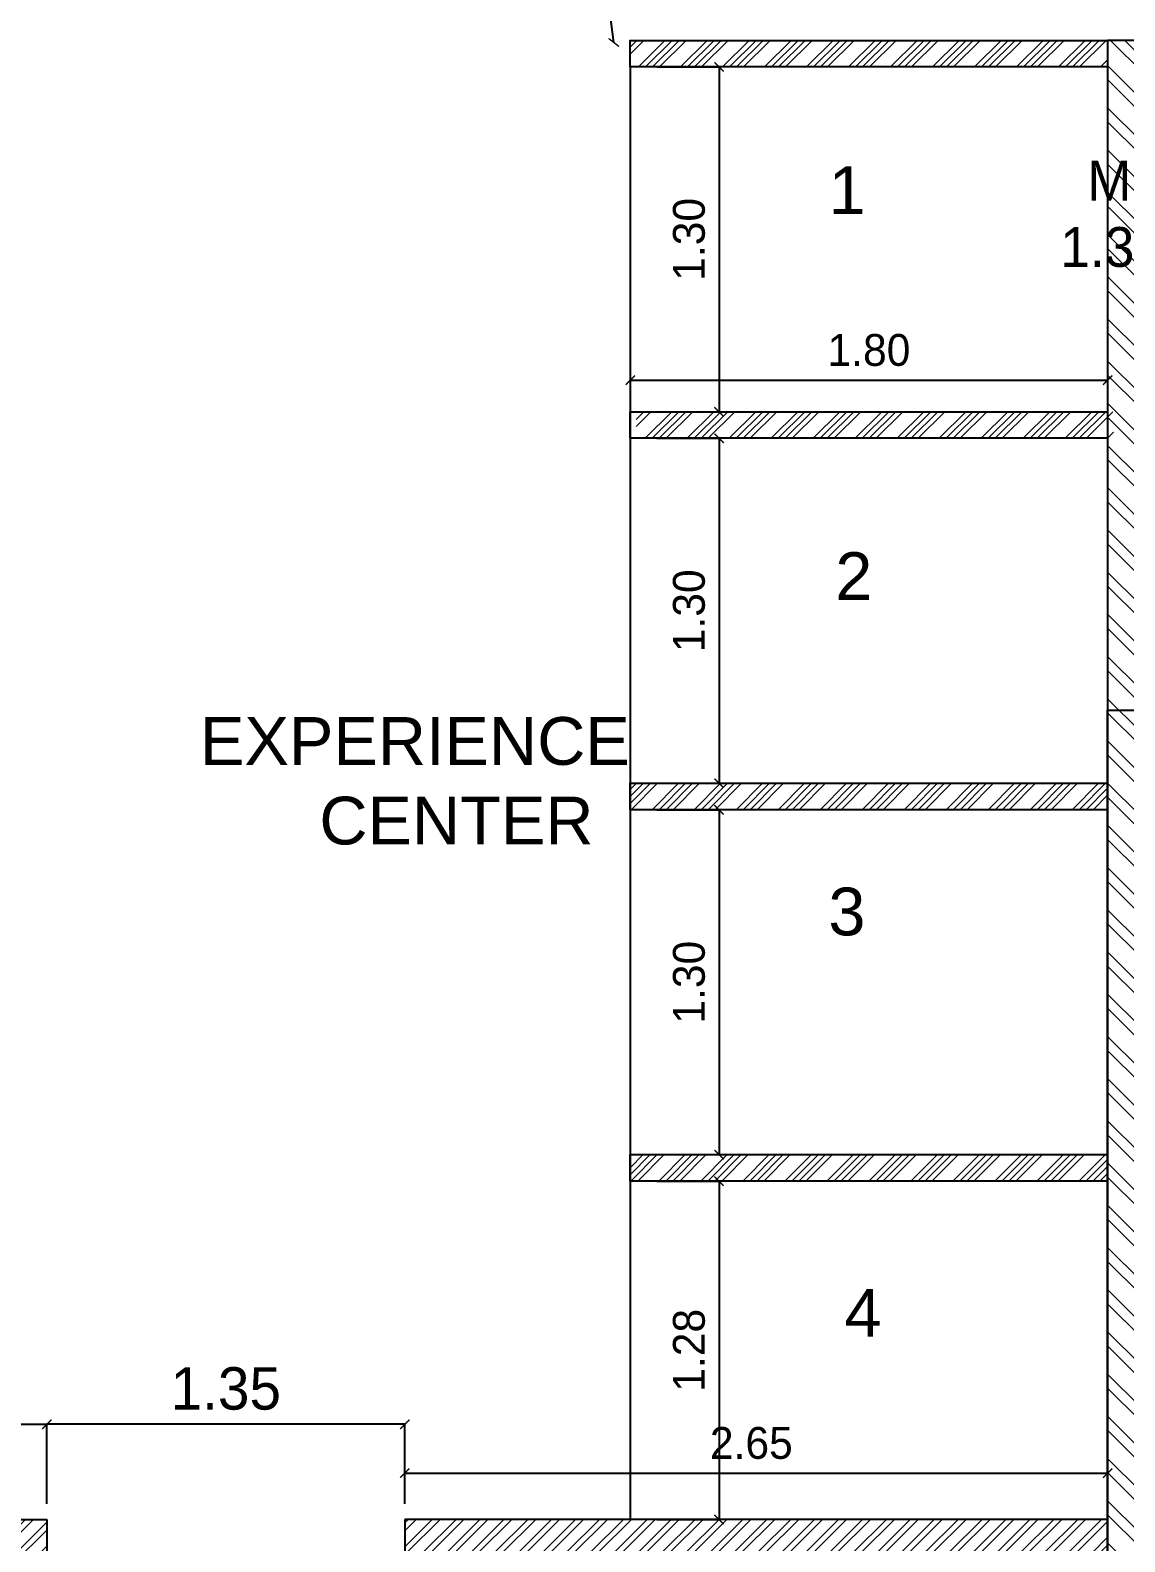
# Model space of a CAD drawing. Header units: metres. Extents: x 494 to 1845, y -666 to 1061.
# Drawn here: x 1522.92 to 1527.05, y 276.02 to 281.71 of the extents above; entities that cross this region are included whole.
import ezdxf

# ---------------------------------------------------------------- set-up
doc = ezdxf.new("R2010")
doc.units = ezdxf.units.M
doc.header["$MEASUREMENT"] = 0
doc.linetypes.add('1', pattern=[0])
doc.layers.get('Defpoints').update_dxf_attribs({"color": 12})
for name, color, linetype, lineweight in [('A-Wall Hatch', 8, 'Continuous', 9), ('VDA-HATCH', 8, 'Continuous', 9), ('VDA-WALL', 250, 'Continuous', 25)]:
    doc.layers.add(name, color=color, linetype=linetype, lineweight=lineweight)
for name, color, linetype in [('VDA DIMENSION', 8, 'Continuous'), ('VDA-TEXT', 250, '1'), ('VDA-WALL BELOW', 8, 'Continuous'), ('VDA_WALL BELOW', 8, '1')]:
    doc.layers.add(name, color=color, linetype=linetype)
doc.styles.add('arial', font='arial.ttf', dxfattribs={"height": 0.3})
doc.styles.add('RS', font='GOTHIC.TTF')
doc.dimstyles.new('SMALL-1', dxfattribs={"dimtxt": 0.16, "dimasz": 0.035, "dimexe": 0, "dimexo": 0.1, "dimgap": 0.05, "dimtad": 1, "dimzin": 0, "dimdsep": 46, "dimtxsty": 'RS', "dimblk": 'DOT', "dimcen": 2.5, "dimclrd": 256, "dimclre": 256, "dimclrt": 5, "dimadec": 0, "dimazin": 0, "dimtfac": 1, "dimtdec": 3, "dimtofl": 0, "dimtmove": 0, "dimatfit": 3, "dimfxl": 0, "dimtolj": 1, "dimtzin": 0, "dimarcsym": 0})

# ---------------------------------------------------------------- blocks, each defined once
blk = doc.blocks.new('_ArchTick')
at = {"color": 0, "linetype": 'ByBlock', "const_width": 0.15}
blk.add_lwpolyline([(-0.5, -0.5), (0.5, 0.5)], dxfattribs=at)
blk = doc.blocks.new('*D105')
at = {"layer": 'Defpoints', "color": 0}
for p in [(1522.9853, 276.4585), (1522.9853, 276.0372), (1524.3353, 276.0372)]:
    blk.add_point(p, dxfattribs=at)
at = {"layer": 'VDA DIMENSION', "lineweight": -2}
for p, q in [((1522.9853, 276.1585), (1522.9853, 276.4585)), ((1524.3353, 276.4585), (1522.9853, 276.4585)), ((1524.3353, 276.1585), (1524.3353, 276.4585))]:
    blk.add_line(p, q, dxfattribs=at)
at = {"layer": 'VDA DIMENSION', "lineweight": -2, "xscale": 0.035, "yscale": 0.035, "zscale": 0.035, "rotation": 180}
blk.add_blockref('_ArchTick', (1522.9853, 276.4585), dxfattribs=at)
at = {"layer": 'VDA DIMENSION', "lineweight": -2, "xscale": 0.035, "yscale": 0.035, "zscale": 0.035}
blk.add_blockref('_ArchTick', (1524.3353, 276.4585), dxfattribs=at)
at = {"layer": 'VDA DIMENSION', "color": 5, "insert": (1523.6603, 276.5925), "char_height": 0.16, "attachment_point": 5, "style": 'RS'}
blk.add_mtext('\\A1;1.35', dxfattribs=at)
blk = doc.blocks.new('*D152')
at = {"layer": 'Defpoints', "color": 0}
for p in [(1526.9853, 276.2743), (1524.3353, 276.0997), (1526.9853, 276.0997)]:
    blk.add_point(p, dxfattribs=at)
at = {"layer": 'VDA DIMENSION', "lineweight": -2}
for p, q in [((1524.3353, 276.1997), (1524.3353, 276.2743)), ((1524.3353, 276.2743), (1526.9853, 276.2743)), ((1526.9853, 276.1997), (1526.9853, 276.2743))]:
    blk.add_line(p, q, dxfattribs=at)
at = {"layer": 'VDA DIMENSION', "lineweight": -2, "xscale": 0.035, "yscale": 0.035, "zscale": 0.035}
for p, rotation in [((1524.3353, 276.2743), 179.9999901909246), ((1526.9853, 276.2743), 359.9999901909247)]:
    blk.add_blockref('_ArchTick', p, dxfattribs=dict(at, rotation=rotation))
at = {"layer": 'VDA DIMENSION', "color": 5, "insert": (1525.6418, 276.3873), "char_height": 0.12, "attachment_point": 5, "rotation": 360, "style": 'RS'}
blk.add_mtext('\\A1;2.65', dxfattribs=at)
blk = doc.blocks.new('*D157')
at = {"layer": 'Defpoints', "color": 0}
for p in [(1522.9853, 276.4585), (1518.2353, 276.0997), (1522.9853, 276.0997)]:
    blk.add_point(p, dxfattribs=at)
at = {"layer": 'VDA DIMENSION', "lineweight": -2}
for p, q in [((1518.2353, 276.1997), (1518.2353, 276.4585)), ((1518.2353, 276.4585), (1522.9853, 276.4585)), ((1522.9853, 276.1997), (1522.9853, 276.4585))]:
    blk.add_line(p, q, dxfattribs=at)
at = {"layer": 'VDA DIMENSION', "lineweight": -2, "xscale": 0.035, "yscale": 0.035, "zscale": 0.035}
for p, rotation in [((1518.2353, 276.4585), 179.9999999988632), ((1522.9853, 276.4585), 359.9999999988632)]:
    blk.add_blockref('_ArchTick', p, dxfattribs=dict(at, rotation=rotation))
at = {"layer": 'VDA DIMENSION', "color": 5, "insert": (1520.6103, 276.5715), "char_height": 0.12, "attachment_point": 5, "rotation": 360, "style": 'RS'}
blk.add_mtext('\\A1;4.75', dxfattribs=at)
blk = doc.blocks.new('*D236')
at = {"layer": 'Defpoints', "color": 0}
for p in [(1525.1853, 280.6497), (1526.9853, 280.6497), (1526.9853, 280.394)]:
    blk.add_point(p, dxfattribs=at)
at = {"layer": 'VDA DIMENSION', "lineweight": -2}
for p, q in [((1525.1853, 280.5497), (1525.1853, 280.394)), ((1526.9853, 280.5497), (1526.9853, 280.394)), ((1525.1853, 280.394), (1526.9853, 280.394))]:
    blk.add_line(p, q, dxfattribs=at)
at = {"layer": 'VDA DIMENSION', "lineweight": -2, "xscale": 0.035, "yscale": 0.035, "zscale": 0.035, "rotation": 180}
blk.add_blockref('_ArchTick', (1525.1853, 280.394), dxfattribs=at)
at = {"layer": 'VDA DIMENSION', "lineweight": -2, "xscale": 0.035, "yscale": 0.035, "zscale": 0.035}
blk.add_blockref('_ArchTick', (1526.9853, 280.394), dxfattribs=at)
at = {"layer": 'VDA DIMENSION', "color": 5, "insert": (1526.0853, 280.507), "char_height": 0.12, "attachment_point": 5, "style": 'RS'}
blk.add_mtext('\\A1;1.80', dxfattribs=at)
blk = doc.blocks.new('*D238')
at = {"layer": 'Defpoints', "color": 0}
for p in [(1525.1853, 281.5747), (1525.1853, 280.2747), (1525.5201, 280.2747)]:
    blk.add_point(p, dxfattribs=at)
at = {"layer": 'VDA DIMENSION', "lineweight": -2}
for p, q in [((1525.2853, 281.5747), (1525.5201, 281.5747)), ((1525.5201, 281.5747), (1525.5201, 280.2747)), ((1525.2853, 280.2747), (1525.5201, 280.2747))]:
    blk.add_line(p, q, dxfattribs=at)
at = {"layer": 'VDA DIMENSION', "lineweight": -2, "xscale": 0.035, "yscale": 0.035, "zscale": 0.035}
for p, rotation in [((1525.5201, 281.5747), 90), ((1525.5201, 280.2747), 270)]:
    blk.add_blockref('_ArchTick', p, dxfattribs=dict(at, rotation=rotation))
at = {"layer": 'VDA DIMENSION', "color": 5, "insert": (1525.4071, 280.9247), "char_height": 0.12, "attachment_point": 5, "rotation": 90, "style": 'RS'}
blk.add_mtext('\\A1;1.30', dxfattribs=at)
blk = doc.blocks.new('*D239')
at = {"layer": 'Defpoints', "color": 0}
for p in [(1525.1853, 280.1747), (1525.1853, 278.8747), (1525.5201, 278.8747)]:
    blk.add_point(p, dxfattribs=at)
at = {"layer": 'VDA DIMENSION', "lineweight": -2}
for p, q in [((1525.2853, 280.1747), (1525.5201, 280.1747)), ((1525.5201, 280.1747), (1525.5201, 278.8747)), ((1525.2853, 278.8747), (1525.5201, 278.8747))]:
    blk.add_line(p, q, dxfattribs=at)
at = {"layer": 'VDA DIMENSION', "lineweight": -2, "xscale": 0.035, "yscale": 0.035, "zscale": 0.035}
for p, rotation in [((1525.5201, 280.1747), 90), ((1525.5201, 278.8747), 270)]:
    blk.add_blockref('_ArchTick', p, dxfattribs=dict(at, rotation=rotation))
at = {"layer": 'VDA DIMENSION', "color": 5, "insert": (1525.4071, 279.5247), "char_height": 0.12, "attachment_point": 5, "rotation": 90, "style": 'RS'}
blk.add_mtext('\\A1;1.30', dxfattribs=at)
blk = doc.blocks.new('*D237')
at = {"layer": 'Defpoints', "color": 0}
for p in [(1525.1853, 278.7747), (1525.1853, 277.4747), (1525.5201, 277.4747)]:
    blk.add_point(p, dxfattribs=at)
at = {"layer": 'VDA DIMENSION', "lineweight": -2}
for p, q in [((1525.2853, 278.7747), (1525.5201, 278.7747)), ((1525.5201, 278.7747), (1525.5201, 277.4747)), ((1525.2853, 277.4747), (1525.5201, 277.4747))]:
    blk.add_line(p, q, dxfattribs=at)
at = {"layer": 'VDA DIMENSION', "lineweight": -2, "xscale": 0.035, "yscale": 0.035, "zscale": 0.035}
for p, rotation in [((1525.5201, 278.7747), 90), ((1525.5201, 277.4747), 270)]:
    blk.add_blockref('_ArchTick', p, dxfattribs=dict(at, rotation=rotation))
at = {"layer": 'VDA DIMENSION', "color": 5, "insert": (1525.4071, 278.1247), "char_height": 0.12, "attachment_point": 5, "rotation": 90, "style": 'RS'}
blk.add_mtext('\\A1;1.30', dxfattribs=at)
blk = doc.blocks.new('*D240')
at = {"layer": 'Defpoints', "color": 0}
for p in [(1525.1853, 277.3747), (1525.1853, 276.0997), (1525.5201, 276.0997)]:
    blk.add_point(p, dxfattribs=at)
at = {"layer": 'VDA DIMENSION', "lineweight": -2}
for p, q in [((1525.2853, 277.3747), (1525.5201, 277.3747)), ((1525.5201, 277.3747), (1525.5201, 276.0997)), ((1525.2853, 276.0997), (1525.5201, 276.0997))]:
    blk.add_line(p, q, dxfattribs=at)
at = {"layer": 'VDA DIMENSION', "lineweight": -2, "xscale": 0.035, "yscale": 0.035, "zscale": 0.035}
for p, rotation in [((1525.5201, 277.3747), 90), ((1525.5201, 276.0997), 270)]:
    blk.add_blockref('_ArchTick', p, dxfattribs=dict(at, rotation=rotation))
at = {"layer": 'VDA DIMENSION', "color": 5, "insert": (1525.4071, 276.7372), "char_height": 0.12, "attachment_point": 5, "rotation": 90, "style": 'RS'}
blk.add_mtext('\\A1;1.28', dxfattribs=at)
blk = doc.blocks.new('*D245')
at = {"layer": 'Defpoints', "color": 0}
for p in [(1524.8863, 283.5241), (1524.9483, 283.532), (1525.1853, 281.6747)]:
    blk.add_point(p, dxfattribs=at)
at = {"layer": 'VDA DIMENSION', "lineweight": -2}
for p, q in [((1524.8863, 283.5241), (1524.8863, 283.5241)), ((1525.1232, 281.6668), (1524.8863, 283.5241)), ((1525.1232, 281.6668), (1525.1232, 281.6668))]:
    blk.add_line(p, q, dxfattribs=at)
at = {"layer": 'VDA DIMENSION', "lineweight": -2, "xscale": 0.035, "yscale": 0.035, "zscale": 0.035}
for p, rotation in [((1524.8863, 283.5241), 97.27069057013617), ((1525.1232, 281.6668), 277.2706905701361)]:
    blk.add_blockref('_ArchTick', p, dxfattribs=dict(at, rotation=rotation))
at = {"layer": 'VDA DIMENSION', "color": 5, "insert": (1525.1168, 282.6098), "char_height": 0.12, "attachment_point": 5, "rotation": 277.2707, "style": 'RS'}
blk.add_mtext('\\A1;1.87', dxfattribs=at)
blk = doc.blocks.new('AFDADSFADSF')
at = {"layer": 'A-Wall Hatch', "ltscale": 0.1}
h = blk.add_hatch(dxfattribs=at)
h.set_pattern_fill('ANSI32', color=256, scale=0.3, angle=270)
h.set_pattern_definition([(315, (5.06504, -8.95583), (0.0795495, 0.0795495), []), (315, (5.06504, -9.00886), (0.0795495, 0.0795495), [])])
h.paths.add_polyline_path([(3.29, 0.6442), (3.415, 0.6442), (3.415, 1.5442), (6.765, 1.5442), (6.765, -1.8808), (5.515, -1.8808), (5.515, -2.0058), (7.24, -2.0058), (7.24, -1.8808), (6.89, -1.8808), (6.89, -0.5308), (7.24, -0.5308), (7.24, -0.4058), (6.89, -0.4058), (6.89, 1.6692), (3.29, 1.6692)])
h.paths.add_polyline_path([(-1.31, -6.8058), (-1.185, -6.8058), (-1.185, 0.9442), (0.165, 0.9442), (0.165, -0.0058), (0.29, -0.0058), (0.29, 1.0692), (-1.31, 1.0692)])
h.paths.add_polyline_path([(-0.435, -1.5808), (1.815, -1.5808), (1.815, -4.4558), (1.94, -4.4558), (1.94, -1.5808), (2.315, -1.5808), (2.315, -1.4558), (0.29, -1.4558), (0.29, -0.6058), (0.165, -0.6058), (0.165, -1.4558), (-0.435, -1.4558)])
h.paths.add_polyline_path([(2.84, -5.4808), (4.94, -5.4808), (4.94, -8.9558), (5.065, -8.9558), (5.065, -5.3558), (2.84, -5.3558)])
h.paths.add_polyline_path([(7.365, -5.4808), (7.365, -7.4058), (7.49, -7.4058), (7.49, -5.4808), (8.365, -5.4808), (8.365, -0.4058), (8.24, -0.4058), (8.24, -5.3558), (7.365, -5.3558)])
h.paths.add_polyline_path([(2.915, -1.5807), (2.915, -1.4558), (3.29, -1.4558), (3.29, -0.5558), (3.415, -0.5558), (3.415, -1.4558), (4.315, -1.4558), (4.315, -2.0058), (4.19, -2.0058), (4.19, -1.5808), (3.415, -1.5808), (3.415, -4.4558), (3.29, -4.4558), (3.29, -3.6558), (2.69, -3.6558), (2.69, -3.5308), (3.29, -3.5308), (3.29, -1.5808), (2.9209, -1.5808), (2.9209, -1.5807)])
h.paths.add_polyline_path([(1.215, -5.4808), (1.815, -5.4808), (1.815, -8.9558), (1.94, -8.9558), (1.94, -5.3558), (1.215, -5.3558)])
h.paths.add_polyline_path([(-1.185, -5.4808), (-1.185, -5.3558), (-0.585, -5.3558), (-0.585, -5.4808)])
h.paths.add_polyline_path([(6.865, -5.4808), (6.865, -5.3558), (7.365, -5.3558), (7.365, -5.4808)])
blk.add_lwpolyline([(-1.185, -5.3559), (-1.31, -5.3559), (-1.31, -1.4558), (-1.185, -1.4558)], close=True)
at = {"layer": 'VDA-WALL'}
for p, q in [((-1.31, 1.0692), (-1.31, -6.8058)), ((0.29, 1.0692), (-1.31, 1.0692))]:
    blk.add_line(p, q, dxfattribs=at)
at = {"layer": 'VDA-TEXT', "insert": (-0.4623, 0.2133), "char_height": 0.15, "width": 1.314504061156185e-11, "attachment_point": 9, "style": 'arial'}
blk.add_mtext('\\pi0.58006;{\\fCentury Gothic|b0|i0|c0|p34;M.TOILET  }\\P\\pi0.47855;{\\fCentury Gothic|b0|i0|c0|p34;1.35 X 2.40}', dxfattribs=at)

msp = doc.modelspace()

# ---------------------------------------------------------------- hatches: boundary and pattern name
at = {"layer": 'VDA-HATCH'}
h = msp.add_hatch(dxfattribs=at)
h.set_pattern_fill('ANSI32', color=256, scale=0.17)
h.set_pattern_definition([(45, (87.54308, 2.66939), (-0.0450780573, 0.0450780573), []), (45, (87.573134, 2.66939), (-0.0450780573, 0.0450780573), [])])
h.paths.add_polyline_path([(1539.2103, 285.3516), (1539.2092, 285.4775), (1520.3759, 283.0747), (1489.6603, 283.0747), (1489.6603, 282.9497), (1520.3839, 282.9497)])
h.paths.add_polyline_path([(1501.9103, 272.5497), (1501.9103, 272.6747), (1502.7853, 272.6747), (1502.7853, 276.0997), (1502.8478, 276.0997), (1502.9103, 276.0997), (1502.9103, 272.6747), (1503.5103, 272.6747), (1503.5103, 272.5497)])
h.paths.add_polyline_path([(1507.8353, 272.5497), (1507.8353, 272.6747), (1508.4353, 272.6747), (1508.4353, 276.0997), (1508.5603, 276.0997), (1508.5603, 272.6747), (1509.1603, 272.6747), (1509.1603, 272.5497)])
h.paths.add_polyline_path([(1505.0103, 272.5497), (1505.0103, 272.6747), (1505.6103, 272.6747), (1505.6103, 276.0997), (1505.7353, 276.0997), (1505.7353, 272.6747), (1506.3353, 272.6747), (1506.3353, 272.5497)])
h.paths.add_polyline_path([(1510.6603, 272.5497), (1510.6603, 272.6747), (1511.2603, 272.6747), (1511.2603, 276.0997), (1511.3853, 276.0997), (1511.3853, 272.5497)])
h.paths.add_polyline_path([(1544.2803, 281.8623), (1544.2803, 281.9498), (1545.0053, 281.9498), (1545.0053, 281.8248), (1544.4053, 281.8248), (1544.4053, 280.6248), (1544.2803, 280.6248)])
h.paths.add_polyline_path([(1541.4739, 285.7664), (1542.4286, 285.8882), (1542.6022, 285.9104), (1542.6287, 285.9138), (1543.4823, 286.0227), (1543.4981, 285.8987), (1541.4897, 285.6424)])
h.paths.add_polyline_path([(1546.8053, 286.4466), (1546.9303, 286.4466), (1546.9303, 281.5248), (1546.8053, 281.5248)])
h.paths.add_polyline_path([(1545.2678, 286.2505), (1545.2836, 286.1265), (1546.8053, 286.3206), (1546.8053, 286.4466)])
h.paths.add_polyline_path([(1524.4853, 272.0497), (1524.4853, 275.0747), (1524.6103, 275.0747), (1524.6103, 272.0497)])
h.paths.add_polyline_path([(1524.3353, 275.9747), (1524.3353, 276.0997), (1526.9853, 276.0997), (1526.9853, 275.9747)])
h.paths.add_polyline_path([(1526.9853, 273.7997), (1527.1103, 273.7997), (1527.1103, 271.6497), (1526.9853, 271.6497)])
h.paths.add_polyline_path([(1545.7553, 281.8248), (1545.7553, 281.9498), (1546.8053, 281.9498), (1546.8053, 281.8248)])
h.paths.add_polyline_path([(1525.9603, 273.5247), (1526.9853, 273.5247), (1526.9853, 273.6497), (1525.9603, 273.6497)])
h.paths.add_polyline_path([(1511.2603, 271.6497), (1511.2603, 271.7747), (1512.0166, 271.7747), (1512.0166, 271.6497)])
h.paths.add_polyline_path([(1513.5166, 271.6497), (1513.5166, 271.7747), (1514.7791, 271.7747), (1514.7791, 271.6497)])
h.paths.add_polyline_path([(1511.2603, 272.5497), (1511.2603, 271.7747), (1511.3853, 271.7747), (1511.3853, 272.5497)])
h.paths.add_polyline_path([(1523.7353, 273.0747), (1524.4853, 273.0747), (1524.4853, 273.1997), (1523.7353, 273.1997)])
h.paths.add_polyline_path([(1539.2103, 285.4776), (1539.2103, 285.3516), (1539.7042, 285.4146), (1539.6884, 285.5386)])
h.paths.add_polyline_path([(1525.9603, 272.0497), (1525.9603, 272.7747), (1526.0853, 272.7747), (1526.0853, 272.0497)])
h.paths.add_polyline_path([(1523.8853, 274.6975), (1524.4853, 274.6975), (1524.4853, 274.8225), (1523.8853, 274.8225)])
h.paths.add_polyline_path([(1524.0353, 272.0497), (1524.0353, 272.1747), (1524.4853, 272.1747), (1524.4853, 272.0497)])
h.paths.add_polyline_path([(1522.9853, 272.0497), (1522.9853, 272.1747), (1523.4353, 272.1747), (1523.4353, 272.0497)])
h.paths.add_polyline_path([(1536.5353, 281.5248), (1536.6603, 281.5248), (1536.6603, 281.9498), (1536.5353, 281.9498), (1536.5353, 281.5248)])
h.paths.add_polyline_path([(1539.0853, 281.5248), (1539.0853, 281.9498), (1539.2103, 281.9498), (1539.2103, 281.5248)])
h.paths.add_polyline_path([(1541.9053, 281.5248), (1541.9053, 281.9498), (1542.0303, 281.9498), (1542.0303, 281.5248), (1541.9053, 281.5248)])
h.paths.add_polyline_path([(1525.9603, 272.0497), (1525.5853, 272.0497), (1525.5853, 272.1747), (1525.9603, 272.1747)])
h.paths.add_polyline_path([(1524.6103, 272.0497), (1524.6103, 272.1747), (1524.9853, 272.1747), (1524.9853, 272.0497)])
h.paths.add_polyline_path([(1546.8053, 280.6248), (1546.9303, 280.6248), (1546.9303, 280.9248), (1546.8053, 280.9248)])
h.paths.add_polyline_path([(1526.0853, 272.0497), (1526.0853, 272.1747), (1526.2353, 272.1747), (1526.2353, 272.0497)])
h.paths.add_polyline_path([(1526.9853, 272.0497), (1526.8353, 272.0497), (1526.8353, 272.1747), (1526.9853, 272.1747)])
h.paths.add_polyline_path([(1516.2791, 271.7747), (1516.2791, 271.6497), (1522.9853, 271.6497), (1522.9853, 276.0997), (1518.2353, 276.0997), (1518.2353, 275.9747), (1522.8603, 275.9747), (1522.8603, 271.7747), (1517.0353, 271.7747), (1517.0353, 276.0997), (1516.9103, 276.0997), (1516.9103, 271.7747)])
h.paths.add_polyline_path([(1489.6603, 272.6747), (1490.1426, 272.6747), (1490.1426, 272.5497), (1489.6603, 272.5497)])
h.paths.add_polyline_path([(1491.3426, 272.5497), (1491.3426, 272.6747), (1494.5853, 272.6747), (1494.5853, 272.5497)])
h.paths.add_polyline_path([(1495.7853, 272.6747), (1499.028, 272.6747), (1499.028, 272.5497), (1495.7853, 272.5497)])
h.paths.add_polyline_path([(1500.5853, 276.0997), (1500.7103, 276.0997), (1500.7103, 272.5497), (1500.228, 272.5497), (1500.228, 272.6747), (1500.5853, 272.6747)])
h = msp.add_hatch(dxfattribs=at)
h.set_pattern_fill('ANSI34', color=256, scale=0.149333, angle=360)
h.set_pattern_definition([(45, (1612.72834, 380.01584), (-0.07919592, 0.07919592), []), (45, (1612.75474, 380.01584), (-0.07919592, 0.07919592), []), (45, (1612.78114, 380.01584), (-0.07919592, 0.07919592), []), (45, (1612.80754, 380.01584), (-0.07919592, 0.07919592), [])])
h.paths.add_polyline_path([(1525.1853, 278.7747), (1526.9853, 278.7747), (1526.9853, 278.8747), (1525.1853, 278.8747)])
h.paths.add_polyline_path([(1525.2069, 280.1747), (1527.0069, 280.1747), (1527.0069, 280.2747), (1525.2069, 280.2747)])
h.paths.add_polyline_path([(1525.1853, 281.5747), (1526.9853, 281.5747), (1526.9853, 281.6747), (1525.1853, 281.6747)])
h.paths.add_polyline_path([(1525.1853, 277.3747), (1526.9853, 277.3747), (1526.9853, 277.4747), (1525.1853, 277.4747)])

# ---------------------------------------------------------------- linework, layer by layer
at = {"layer": 'VDA-WALL'}
for p, q in [((1518.2353, 276.0997), (1522.9853, 276.0997)), ((1522.9853, 276.0997), (1522.9853, 272.1747)), ((1526.9853, 276.0997), (1524.3353, 276.0997)), ((1524.3353, 276.0997), (1524.3353, 275.9747))]:
    msp.add_line(p, q, dxfattribs=at)
for points in [[(1525.1853, 281.5747), (1525.1853, 281.6747), (1526.9853, 281.6747), (1526.9853, 281.5747)], [(1525.1853, 280.1747), (1525.1853, 280.2747), (1526.9853, 280.2747), (1526.9853, 280.1747)], [(1525.1853, 278.7747), (1525.1853, 278.8747), (1526.9853, 278.8747), (1526.9853, 278.7747)], [(1525.1853, 277.3747), (1525.1853, 277.4747), (1526.9853, 277.4747), (1526.9853, 277.3747)]]:
    msp.add_lwpolyline(points, close=True, dxfattribs=at)
at = {"layer": 'VDA-WALL BELOW'}
msp.add_line((1526.9853, 281.6748), (1526.9853, 272.1747), dxfattribs=at)
at = {"layer": 'VDA_WALL BELOW'}
msp.add_line((1525.1853, 281.5747), (1525.1853, 276.0997), dxfattribs=at)

# ---------------------------------------------------------------- block references
msp.add_blockref('AFDADSFADSF', (1528.2953, 280.6056))

# ---------------------------------------------------------------- texts
at = {"layer": 'VDA-TEXT', "char_height": 0.18, "width": 4.378113, "attachment_point": 5, "style": 'arial'}
for s, insert in [('1', (1526.0028, 281.11)), ('2', (1526.0282, 279.6554)), ('EXPERIENCE\\P\\pi0.24354; CENTER', (1524.3732, 278.8827)), ('3', (1526.0021, 278.39)), ('4', (1526.0625, 276.8789))]:
    msp.add_mtext(s, dxfattribs=dict(at, insert=insert))

# ---------------------------------------------------------------- dimensions: what is measured, and where the dimension line sits
at = {"layer": 'VDA DIMENSION'}
for p1, p2, distance, picture, middle in [((1525.1853, 281.6747), (1524.9483, 283.532), 0.0626, '*D245', (1525.1168, 282.6098)), ((1525.1853, 281.5747), (1525.1853, 280.2747), 0.3348, '*D238', (1525.4071, 280.9247)), ((1525.1853, 280.6497), (1526.9853, 280.6497), -0.2557, '*D236', (1526.0853, 280.507)), ((1525.1853, 280.1747), (1525.1853, 278.8747), 0.3348, '*D239', (1525.4071, 279.5247)), ((1525.1853, 278.7747), (1525.1853, 277.4747), 0.3348, '*D237', (1525.4071, 278.1247)), ((1525.18528, 277.37472), (1525.18528, 276.09967), 0.33484, '*D240', (1525.40711, 276.73719)), ((1518.2353, 276.0997), (1522.9853, 276.0997), 0.3588, '*D157', (1520.6103, 276.5715))]:
    dim = msp.add_aligned_dim(p1=p1, p2=p2, distance=distance, dimstyle='SMALL-1', override={"dimtxt": 0.12, "dimblk": 'ArchTick', "dimarcsym": 1}, dxfattribs=at)
    dim.commit()
    dim.dimension.update_dxf_attribs({"geometry": picture, "text_midpoint": middle})
for base, p1, p2, angle, override, picture, middle, dimtype in [((1522.9853, 276.4585), (1524.3353, 276.0372), (1522.9853, 276.0372), 180, {"dimblk": 'ArchTick', "dimarcsym": 1}, '*D105', (1523.6603, 276.4585), 160), ((1526.9853, 276.2743), (1524.3353, 276.0997), (1526.9853, 276.0997), 360, {"dimtxt": 0.12, "dimblk": 'ArchTick', "dimarcsym": 1}, '*D152', (1525.6418, 276.2743), 161)]:
    dim = msp.add_linear_dim(base=base, p1=p1, p2=p2, angle=angle, dimstyle='SMALL-1', override=override, dxfattribs=at)
    dim.commit()
    dim.dimension.update_dxf_attribs({"geometry": picture, "text_midpoint": middle, "dimtype": dimtype})

doc.saveas('drawing.dxf')
